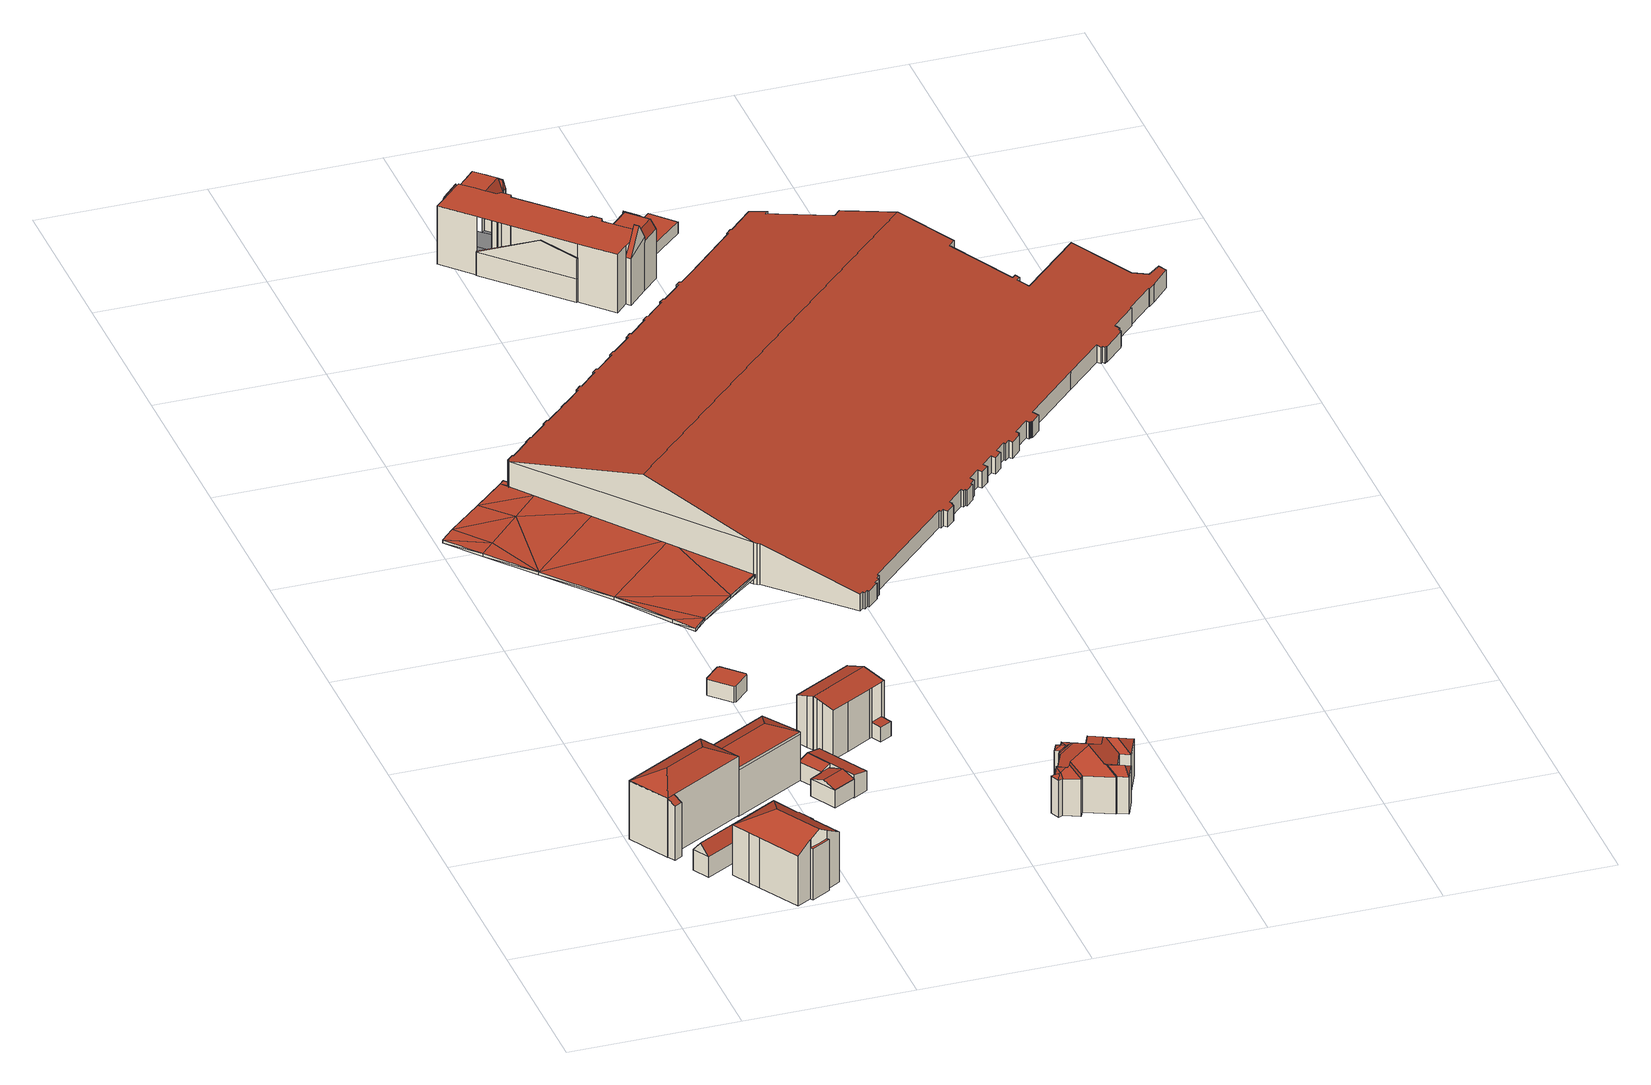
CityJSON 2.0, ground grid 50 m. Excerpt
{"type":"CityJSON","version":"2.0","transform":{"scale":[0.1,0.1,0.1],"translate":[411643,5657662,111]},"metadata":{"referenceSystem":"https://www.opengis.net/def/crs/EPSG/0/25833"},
"CityObjects":{
"building1":{"type":"Building","attributes":{"name":"Hotel Bayerischer Hof","Dachtyp_tdc":"tdcPolyFlatRoof","Gemeindeschluessel":14612000,"Dachneigung":28.46,"QualitaetDacherkennung":42,"Geometrietyp2DReferenz":"3000","measuredHeight":18.64,"function":"31001_2071","roofType":"2100"},"geometry":[{"type":"Solid","lod":"2","boundaries":[[[[0,1,2,3]],[[1,4,5,2]],[[1,0,6,4]],[[5,7,3,2]],[[4,6,7,5]],[[6,0,3,7]]]],"semantics":{"surfaces":[{"type":"WallSurface"},{"type":"RoofSurface"},{"type":"GroundSurface"}],"values":[[0,0,1,2,0,0]]}}]},
"building2":{"type":"Building","attributes":{"name":"Hotel Bayerischer Hof","Dachtyp_tdc":"tdcFreeFormRoof","Gemeindeschluessel":14612000,"Dachneigung":27.63,"QualitaetDacherkennung":91,"Geometrietyp2DReferenz":"3000","measuredHeight":22.33,"function":"31001_2071","roofType":"5000"},"geometry":[{"type":"Solid","lod":"2","boundaries":[[[[8,9,10,11]],[[9,12,13,10]],[[12,0,14,13]],[[0,6,15,14]],[[6,8,11,15]],[[16,12,17,18]],[[19,20,6]],[[18,17,9,8,20,19]],[[16,18,19,6,0]],[[12,9,17]],[[0,12,16]],[[8,6,20]],[[11,10,13,14,15]]]],"semantics":{"surfaces":[{"type":"WallSurface"},{"type":"RoofSurface"},{"type":"GroundSurface"}],"values":[[0,0,0,0,0,1,1,1,1,0,0,0,2]]}}]},
"building3":{"type":"Building","attributes":{"Dachtyp_tdc":"tdcFreeFormRoof","Gemeindeschluessel":14612000,"Dachneigung":49.3,"QualitaetDacherkennung":71,"Geometrietyp2DReferenz":"3000","measuredHeight":9.8,"function":"31001_9998","roofType":"5000"},"geometry":[{"type":"Solid","lod":"2","boundaries":[[[[21,22,23,24]],[[22,25,26,23]],[[25,27,28,26]],[[27,29,30,28]],[[29,21,24,30]],[[27,25,31,32,29]],[[32,31,22,21]],[[21,29,32]],[[25,22,31]],[[24,23,26,28,30]]]],"semantics":{"surfaces":[{"type":"WallSurface"},{"type":"RoofSurface"},{"type":"GroundSurface"}],"values":[[0,0,0,0,0,1,1,0,0,2]]}}]},
"building4":{"type":"Building","attributes":{"Gemeindeschluessel":14612000,"Geometrietyp2DReferenz":"3000","function":"31001_9998","roofType":"9999"},"children":["building4-1","building4-2"]},
"building4-1":{"type":"BuildingPart","attributes":{"Dachtyp_tdc":"tdcHipAndGableRoof","Dachneigung":29.81,"QualitaetDacherkennung":58,"Geometrietyp2DReferenz":"3000","measuredHeight":20.65,"roofType":"5000"},"parents":["building4"],"geometry":[{"type":"MultiSurface","lod":"2","boundaries":[[[33,34,35,36]],[[34,37,38,35]],[[37,39,40,38]],[[39,41,40]],[[42,43,44]],[[42,45,46,43]],[[45,47,48,46]],[[47,49,50,48]],[[49,51,52,50]],[[51,53,54,52]],[[53,55,56,54]],[[55,57,58,56]],[[57,33,36,58]],[[53,51,59]],[[51,49,47,45,42,60,59]],[[60,39,37,34,33,57,55,53,59]],[[36,35,38,40,61,43,46,48,50,52,54,56,58]]],"semantics":{"surfaces":[{"type":"WallSurface"},{"type":"RoofSurface"},{"type":"GroundSurface"}],"values":[0,0,0,0,0,0,0,0,0,0,0,0,0,1,1,1,2]}}]},
"building4-2":{"type":"BuildingPart","attributes":{"Dachtyp_tdc":"tdcPolyFlatRoof","Dachneigung":0,"QualitaetDacherkennung":1,"Geometrietyp2DReferenz":"3000","measuredHeight":16.11,"roofType":"1000"},"parents":["building4"],"geometry":[{"type":"MultiSurface","lod":"2","boundaries":[[[41,62,63,40]],[[62,64,65,63]],[[64,44,43,65]],[[44,64,62,41,66]],[[40,63,65,43,61]]],"semantics":{"surfaces":[{"type":"WallSurface"},{"type":"RoofSurface"},{"type":"GroundSurface"}],"values":[0,0,0,1,2]}}]},
"building5":{"type":"Building","attributes":{"name":"Hotel Bayerischer Hof","Dachtyp_tdc":"tdcHipAndGableRoof","Gemeindeschluessel":14612000,"Dachneigung":26.88,"QualitaetDacherkennung":53,"Geometrietyp2DReferenz":"3000","measuredHeight":18.05,"function":"31001_2071","roofType":"5000"},"geometry":[{"type":"Solid","lod":"2","boundaries":[[[[67,68,69,70]],[[68,71,72,69]],[[71,73,74,72]],[[73,75,76,74]],[[75,67,70,76]],[[77,78,67,79]],[[67,75,80,79]],[[81,77,79,80]],[[73,81,80,75]],[[71,77,81,73]],[[68,78,77,71]],[[67,78,68]],[[70,69,72,74,76]]]],"semantics":{"surfaces":[{"type":"WallSurface"},{"type":"RoofSurface"},{"type":"GroundSurface"}],"values":[[0,0,0,0,0,1,1,1,0,0,0,0,2]]}}]},
"building6":{"type":"Building","attributes":{"Gemeindeschluessel":14612000,"Geometrietyp2DReferenz":"3000","function":"31001_9998","roofType":"9999"},"children":["building6-1","building6-2"]},
"building6-1":{"type":"BuildingPart","attributes":{"Dachtyp_tdc":"tdcGableRoof","Dachneigung":18.56,"QualitaetDacherkennung":70,"Geometrietyp2DReferenz":"3000","measuredHeight":7.11,"roofType":"3100"},"parents":["building6"],"geometry":[{"type":"MultiSurface","lod":"2","boundaries":[[[82,83,84,85]],[[83,86,87,84]],[[86,88,89,87]],[[88,90,91,89]],[[90,88,92,93,82]],[[94,93,92,95]],[[86,95,92,88]],[[83,94,95,86]],[[82,93,94,83]],[[91,85,84,87,89]]],"semantics":{"surfaces":[{"type":"WallSurface"},{"type":"RoofSurface"},{"type":"GroundSurface"}],"values":[0,0,0,0,1,1,0,0,0,2]}}]},
"building6-2":{"type":"BuildingPart","attributes":{"Dachtyp_tdc":"tdcPolyFlatRoof","Dachneigung":19.7,"QualitaetDacherkennung":72,"Geometrietyp2DReferenz":"3000","measuredHeight":6.95,"roofType":"2100"},"parents":["building6"],"geometry":[{"type":"MultiSurface","lod":"2","boundaries":[[[96,97,82,85,98]],[[99,100,72,91,90]],[[100,101,69,72]],[[101,96,98,69]],[[101,100,99,97,96]],[[98,85,91,72,69]]],"semantics":{"surfaces":[{"type":"WallSurface"},{"type":"RoofSurface"},{"type":"GroundSurface"}],"values":[0,0,0,0,1,2]}}]},
"building7":{"type":"Building","attributes":{"Dachtyp_tdc":"tdcPolyFlatRoof","Gemeindeschluessel":14612000,"Dachneigung":10.86,"QualitaetDacherkennung":81,"Geometrietyp2DReferenz":"3000","measuredHeight":7.31,"function":"31001_9998","roofType":"2100"},"geometry":[{"type":"Solid","lod":"2","boundaries":[[[[102,103,104,105]],[[103,106,107,104]],[[106,108,109,107]],[[108,102,105,109]],[[108,106,103,102]],[[105,104,107,109]]]],"semantics":{"surfaces":[{"type":"WallSurface"},{"type":"RoofSurface"},{"type":"GroundSurface"}],"values":[[0,0,0,0,1,2]]}}]},
"building8":{"type":"Building","attributes":{"Dachtyp_tdc":"tdcPolyFlatRoof","Gemeindeschluessel":14612000,"Dachneigung":0,"QualitaetDacherkennung":67,"Geometrietyp2DReferenz":"3000","measuredHeight":5.11,"function":"31001_2000","roofType":"1000"},"geometry":[{"type":"Solid","lod":"2","boundaries":[[[[110,111,112,113]],[[111,114,115,112]],[[114,116,117,115]],[[116,118,119,117]],[[118,120,121,119]],[[120,122,123,121]],[[122,124,125,123]],[[124,110,113,125]],[[124,122,120,118,116,114,111,110]],[[113,112,115,117,119,121,123,125]]]],"semantics":{"surfaces":[{"type":"WallSurface"},{"type":"RoofSurface"},{"type":"GroundSurface"}],"values":[[0,0,0,0,0,0,0,0,1,2]]}}]},
"building9":{"type":"Building","attributes":{"Erfassungsdatum_Objekt":"2021-12-02","BodenHoehe":114.18,"gemHoehe":0,"BauwerkHoehe":1,"Gemeindeschluessel":"14612000","Geometrietyp2DReferenz":"3000","measuredHeight":1,"function":"53001_1800"},"geometry":[{"type":"MultiSurface","lod":"2","boundaries":[[[126,127,128]],[[126,128,129]],[[129,128,130]],[[129,130,131]],[[131,130,132]],[[131,132,133]],[[133,132,134]],[[133,134,135]],[[136,128,127]],[[137,138,139]],[[139,138,140]],[[141,142,143]],[[143,144,145]],[[128,136,130]],[[130,136,146]],[[146,136,145]],[[145,136,137]],[[145,137,141]],[[145,141,143]],[[139,141,137]],[[132,130,146]],[[134,132,146]],[[127,126,147]],[[127,147,148]],[[126,129,149]],[[126,149,147]],[[129,131,150]],[[129,150,149]],[[131,133,151]],[[131,151,150]],[[133,135,152]],[[133,152,151]],[[135,134,153]],[[135,153,152]],[[134,146,154]],[[134,154,153]],[[146,145,155]],[[146,155,154]],[[145,144,156]],[[145,156,155]],[[144,143,157]],[[144,157,156]],[[143,142,158]],[[143,158,157]],[[142,141,159]],[[142,159,158]],[[141,139,160]],[[141,160,159]],[[139,140,161]],[[139,161,160]],[[140,138,162]],[[140,162,161]],[[138,137,163]],[[138,163,162]],[[137,136,164]],[[137,164,163]],[[136,127,148]],[[136,148,164]],[[165,148,147]],[[149,165,147]],[[166,165,149]],[[150,166,149]],[[167,166,150]],[[151,167,150]],[[153,167,151]],[[152,153,151]],[[148,165,164]],[[160,162,163]],[[161,162,160]],[[157,158,159]],[[155,156,157]],[[166,164,165]],[[154,164,166]],[[155,164,154]],[[163,164,155]],[[159,163,155]],[[157,159,155]],[[163,159,160]],[[154,166,167]],[[154,167,153]]],"semantics":{"surfaces":[{"type":"RoofSurface"},{"type":"WallSurface"},{"type":"GroundSurface"}],"values":[0,0,0,0,0,0,0,0,0,0,0,0,0,0,0,0,0,0,0,0,0,0,1,1,1,1,1,1,1,1,1,1,1,1,1,1,1,1,1,1,1,1,1,1,1,1,1,1,1,1,1,1,1,1,1,1,1,1,2,2,2,2,2,2,2,2,2,2,2,2,2,2,2,2,2,2,2,2,2,2]}}]},
"building10":{"type":"Building","attributes":{"Gemeindeschluessel":14612000,"Geometrietyp2DReferenz":"3000","function":"31001_9998","roofType":"9999"},"children":["building10-1","building10-2"]},
"building10-1":{"type":"BuildingPart","attributes":{"Dachtyp_tdc":"tdcGableRoof","Dachneigung":11.91,"QualitaetDacherkennung":18,"Geometrietyp2DReferenz":"3000","measuredHeight":17.26,"roofType":"3100"},"parents":["building10"],"geometry":[{"type":"MultiSurface","lod":"2","boundaries":[[[168,169,170]],[[168,171,172,169]],[[171,173,174,172]],[[173,175,176,174]],[[175,177,178,176]],[[177,179,180,178]],[[179,181,182,180]],[[181,183,184,182]],[[183,185,186,184]],[[185,187,188,186]],[[187,189,190,188]],[[189,191,192,190]],[[191,193,194,192]],[[193,195,196,194]],[[195,197,198,196]],[[197,199,200,201,198]],[[195,193,191,189,187,185,183,181]],[[181,179,177,175,173,171,168,199,197,195]],[[169,172,174,176,178,180,182,184,186,188,190,192,194,196,198,201]]],"semantics":{"surfaces":[{"type":"WallSurface"},{"type":"RoofSurface"},{"type":"GroundSurface"}],"values":[0,0,0,0,0,0,0,0,0,0,0,0,0,0,0,0,1,1,2]}}]},
"building10-2":{"type":"BuildingPart","attributes":{"Dachtyp_tdc":"tdcPolyFlatRoof","Dachneigung":3.83,"QualitaetDacherkennung":63,"Geometrietyp2DReferenz":"3000","measuredHeight":4.8,"roofType":"2100"},"parents":["building10"],"geometry":[{"type":"MultiSurface","lod":"2","boundaries":[[[201,202,203,169]],[[200,204,202,201]],[[204,205,203,202]],[[205,170,169,203]],[[170,205,204,200]]],"semantics":{"surfaces":[{"type":"GroundSurface"},{"type":"WallSurface"},{"type":"RoofSurface"}],"values":[0,1,1,1,2]}}]},
"building11":{"type":"Building","attributes":{"Dachtyp_tdc":"tdcFreeFormRoof","Gemeindeschluessel":14612000,"Dachneigung":31.1,"QualitaetDacherkennung":18,"Geometrietyp2DReferenz":"3000","measuredHeight":16.54,"function":"31001_9998","roofType":"5000"},"geometry":[{"type":"Solid","lod":"2","boundaries":[[[[206,207,208]],[[209,206,208,210]],[[211,212,213,209,210,214]],[[215,211,214,216]],[[217,218,219,220,221,215,216,222]],[[223,217,222,224]],[[225,223,224,226]],[[225,226,227]],[[218,217,223,225,227,228]],[[219,218,228,229]],[[220,219,229,230]],[[231,232,233,234,221,220,230,235]],[[236,231,235,237]],[[236,237,238]],[[232,231,236,238,239]],[[240,241,242,243,244,245,246,247,248,249,250,251,252,253,254,255,256,257,258,259,260,261,262,263,264,265,266]],[[238,237,241,240]],[[237,235,242,241]],[[235,230,243,242]],[[230,229,244,243]],[[229,228,245,244]],[[228,227,246,245]],[[227,226,247,246]],[[226,224,248,247]],[[224,222,249,248]],[[222,216,250,249]],[[216,214,251,250]],[[214,210,252,251]],[[210,208,253,252]],[[208,207,254,253]],[[207,267,255,254]],[[267,268,256,255]],[[268,269,257,256]],[[269,270,258,257]],[[270,271,259,258]],[[271,272,260,259]],[[272,273,261,260]],[[273,274,262,261]],[[274,275,263,262]],[[275,276,264,263]],[[276,277,265,264]],[[277,239,266,265]],[[239,238,240,266]],[[233,232,239,277]],[[278,279,234,233,277,276]],[[276,280,278]],[[280,276,275]],[[272,278,280]],[[278,272,271]],[[281,280,275,274]],[[281,274,273]],[[280,281,273,272]],[[279,278,271,270]],[[212,211,215,221,234,279,270,269]],[[213,212,269,268]],[[268,209,213]],[[209,268,267]],[[206,209,267,207]]]],"semantics":{"surfaces":[{"type":"RoofSurface"},{"type":"GroundSurface"},{"type":"WallSurface"}],"values":[[0,0,0,0,0,0,0,0,0,0,0,0,0,0,0,1,2,2,2,2,2,2,2,2,2,2,2,2,2,2,2,2,2,2,2,2,2,2,2,2,2,2,2,0,0,0,0,0,0,0,0,0,0,0,0,0,0,0]]}}]},
"building12":{"type":"Building","attributes":{"name":"Sächsisches Staatsministerium der Justiz und für Demokratie, Europa und Gleichstellung","Gemeindeschluessel":14612000,"Geometrietyp2DReferenz":"3000","function":"31001_3010","roofType":"9999"},"children":["building12-1","building12-2","building12-3","building12-4","building12-5","building12-6","building12-7","building12-8"]},
"building12-1":{"type":"BuildingPart","attributes":{"Dachtyp_tdc":"tdcFreeFormRoof","Dachneigung":72.94,"QualitaetDacherkennung":13,"Geometrietyp2DReferenz":"3000","measuredHeight":18.16,"roofType":"5000"},"parents":["building12"],"geometry":[{"type":"MultiSurface","lod":"2","boundaries":[[[282,283,284,285]],[[283,286,287,288,284]],[[289,290,286,283]],[[289,283,282]],[[290,289,282,291,292]],[[285,284,288,293]]],"semantics":{"surfaces":[{"type":"WallSurface"},{"type":"RoofSurface"},{"type":"GroundSurface"}],"values":[0,0,1,1,1,2]}}]},
"building12-2":{"type":"BuildingPart","attributes":{"Dachtyp_tdc":"tdcCutGableRoof","Dachneigung":0.32,"QualitaetDacherkennung":50,"Geometrietyp2DReferenz":"3000","measuredHeight":18.45,"roofType":"9999"},"parents":["building12"],"geometry":[{"type":"MultiSurface","lod":"2","boundaries":[[[294,295,296,297,298]],[[299,300,301,302]],[[295,294,303,304]],[[299,295,304,305]],[[300,299,305,306,307,308]],[[305,304,303,306]],[[298,297,309,302,301,310]]],"semantics":{"surfaces":[{"type":"WallSurface"},{"type":"RoofSurface"},{"type":"GroundSurface"}],"values":[0,0,1,0,1,1,2]}}]},
"building12-3":{"type":"BuildingPart","attributes":{"Dachtyp_tdc":"tdcCutGableRoof","Dachneigung":0.277,"QualitaetDacherkennung":50,"Geometrietyp2DReferenz":"3000","measuredHeight":18.48,"roofType":"9999"},"parents":["building12"],"geometry":[{"type":"MultiSurface","lod":"2","boundaries":[[[287,311,312,288]],[[313,314,315,316]],[[311,287,317,292,318,319,320]],[[314,313,321,322,323]],[[322,320,319,324,323]],[[288,312,325,316,315,293]]],"semantics":{"surfaces":[{"type":"WallSurface"},{"type":"RoofSurface"},{"type":"GroundSurface"}],"values":[0,0,1,1,1,2]}}]},
"building12-4":{"type":"BuildingPart","attributes":{"Dachtyp_tdc":"tdcGableRoof","Dachneigung":56.11,"QualitaetDacherkennung":15,"Geometrietyp2DReferenz":"3000","measuredHeight":22.39,"roofType":"3100"},"parents":["building12"],"geometry":[{"type":"MultiSurface","lod":"2","boundaries":[[[326,327,328,301,300]],[[327,329,330,328]],[[327,326,331]],[[326,308,332,333,334,331]],[[329,327,331,334,335]],[[310,301,328,330]]],"semantics":{"surfaces":[{"type":"WallSurface"},{"type":"RoofSurface"},{"type":"GroundSurface"}],"values":[0,0,0,1,1,2]}}]},
"building12-5":{"type":"BuildingPart","attributes":{"Dachtyp_tdc":"tdcGableRoof","Dachneigung":25.13,"QualitaetDacherkennung":2,"Geometrietyp2DReferenz":"3000","measuredHeight":16.59,"roofType":"3100"},"parents":["building12"],"geometry":[{"type":"MultiSurface","lod":"2","boundaries":[[[336,337,338,339]],[[340,341,337,336]],[[342,343,341,340]],[[344,345,346,347]],[[340,336,345,344]],[[336,339,346,345]],[[342,340,344,347]],[[343,338,337,341]]],"semantics":{"surfaces":[{"type":"RoofSurface"},{"type":"WallSurface"},{"type":"GroundSurface"}],"values":[0,1,1,2,1,1,1,0]}}]},
"building12-6":{"type":"BuildingPart","attributes":{"Dachtyp_tdc":"tdcPolyFlatRoof","Dachneigung":0,"QualitaetDacherkennung":37,"Geometrietyp2DReferenz":"3000","measuredHeight":18.47,"roofType":"1000"},"parents":["building12"],"geometry":[{"type":"MultiSurface","lod":"2","boundaries":[[[348,349,350,351]],[[349,352,294,298,350]],[[352,349,348,353,354,355,356,357,358,359,360,361,362,363,323,324,364,365,366,367,368,369,370,335,333,371]],[[310,330,372,347,346,373,285,293,315,374,375,376,377,378,379,380,381,382,383,351,350,298]],[[370,369,372,330,329]],[[369,368,343,342,347,372]],[[367,346,339]],[[367,366,373,346]],[[366,365,282,285,373]],[[363,362,374,315,314]],[[362,361,375,374]],[[361,360,376,375]],[[360,359,377,376]],[[359,358,378,377]],[[358,357,379,378]],[[357,356,380,379]],[[356,355,381,380]],[[355,354,382,381]],[[354,353,383,382]],[[353,348,351,383]]],"semantics":{"surfaces":[{"type":"WallSurface"},{"type":"RoofSurface"},{"type":"GroundSurface"}],"values":[0,0,1,2,0,0,0,0,0,0,0,0,0,0,0,0,0,0,0,0]}}]},
"building12-7":{"type":"BuildingPart","attributes":{"Dachtyp_tdc":"tdcFreeFormRoof","Dachneigung":80.03,"QualitaetDacherkennung":20,"Geometrietyp2DReferenz":"3000","measuredHeight":18.15,"roofType":"5000"},"parents":["building12"],"geometry":[{"type":"MultiSurface","lod":"2","boundaries":[[[296,384,385,297]],[[384,386,387,385]],[[386,388,309,387]],[[389,388,386]],[[390,389,386,384]],[[390,384,296]],[[389,390,296,388]],[[297,385,387,309]]],"semantics":{"surfaces":[{"type":"WallSurface"},{"type":"RoofSurface"},{"type":"GroundSurface"}],"values":[0,0,0,1,1,1,1,2]}}]},
"building12-8":{"type":"BuildingPart","attributes":{"Dachtyp_tdc":"tdcFreeFormRoof","Dachneigung":80.43,"QualitaetDacherkennung":25,"Geometrietyp2DReferenz":"3000","measuredHeight":18.13,"roofType":"5000"},"parents":["building12"],"geometry":[{"type":"MultiSurface","lod":"2","boundaries":[[[391,392,393,325,394]],[[392,395,396,393]],[[395,397,313,316,396]],[[398,397,395]],[[399,398,395,392]],[[399,392,391]],[[398,399,391,321,397]],[[325,393,396,316]]],"semantics":{"surfaces":[{"type":"WallSurface"},{"type":"RoofSurface"},{"type":"GroundSurface"}],"values":[0,0,0,1,1,1,1,2]}}]},
"building13":{"type":"Building","attributes":{"Dachtyp_tdc":"tdcFreeFormRoof","Gemeindeschluessel":14612000,"Dachneigung":14,"QualitaetDacherkennung":18,"Geometrietyp2DReferenz":"3000","measuredHeight":22.2,"function":"31001_9998","roofType":"5000"},"geometry":[{"type":"Solid","lod":"2","boundaries":[[[[400,401,402,403]],[[401,404,405,402]],[[404,406,407,405]],[[406,408,409,407]],[[408,410,411,409]],[[410,412,413,411]],[[412,414,415,413]],[[414,416,417,415]],[[418,400,403,419]],[[416,420,421,417]],[[420,422,423,421]],[[422,424,425,423]],[[424,426,427,425]],[[426,428,429,427]],[[428,430,431,429]],[[430,432,433,431]],[[432,434,435,433]],[[434,436,437,435]],[[436,438,439,437]],[[438,440,441,439]],[[440,442,443,441]],[[442,444,445,443]],[[444,446,447,445]],[[446,448,449,447]],[[448,450,451,449]],[[450,452,453,451]],[[452,454,455,453]],[[454,456,457,455]],[[456,458,459,457]],[[460,461,462,463]],[[461,464,465,462]],[[464,466,467,465]],[[466,468,469,467]],[[468,470,471,469]],[[470,472,473,471]],[[472,474,475,473]],[[474,476,477,475]],[[476,478,479,477]],[[478,480,481,479]],[[480,482,483,481]],[[482,484,485,483]],[[484,486,487,485]],[[486,488,489,487]],[[488,490,491,489]],[[492,493,494,495]],[[493,496,497,494]],[[496,498,499,497]],[[498,500,501,499]],[[500,502,503,501]],[[502,504,505,503]],[[504,506,507,505]],[[506,508,509,507]],[[508,510,511,509]],[[510,512,513,511]],[[512,514,515,513]],[[514,516,517,515]],[[516,518,519,517]],[[518,520,521,519]],[[520,522,523,521]],[[522,524,525,523]],[[524,526,527,525]],[[526,460,463,527]],[[528,529,530,531]],[[529,532,533,530]],[[532,534,535,533]],[[534,536,537,535]],[[536,538,539,537]],[[538,540,541,539]],[[540,542,543,541]],[[542,544,545,543]],[[544,546,547,545]],[[546,548,549,547]],[[548,550,551,549]],[[550,552,553,551]],[[552,554,555,553]],[[554,556,557,555]],[[556,558,559,557]],[[558,560,561,559]],[[560,562,561]],[[562,563,564,561]],[[563,565,566,564]],[[565,567,568,566]],[[567,569,570,568]],[[569,571,572,570]],[[571,573,574,572]],[[573,575,576,574]],[[575,577,578,576]],[[577,579,580,578]],[[579,581,582,580]],[[583,584,585]],[[460,526,586]],[[587,588,589,590,591,592,593,594,595,596,597,598,599,600,601,602,603,604,605,606,607,608,609,610,611,612,613,614,531,530,533,535,537,539,541,543,545,547,549,551,553,555,557,559,561,564,566,568,570,572,574,576,578,580,582,615,616,617,419,403,402,405,407,409,411,413,415,417,421,423,425,427,429,431,433,435,437,439,441,443,445,447,449,451,453,455,457,459,618,619,620,621,622,623,495,494,497,499,501,503,505,507,509,511,513,515,517,519,521,523,525,527,463,462,465,467,469,471,473,475,477,479,481,483,485,487,489,491,624,625,626,627,628,629,630,631,632,633,634,635,636,637,638,639,640,641,642,643,644,645,646,647,648,649,650,651,652,653,654,655,656,657,658,659,660,661,662,663,664,665,666]],[[581,667,615,582]],[[667,668,616,615]],[[668,669,617,616]],[[669,418,419,617]],[[670,671,627,626]],[[490,672,624,491]],[[672,673,625,624]],[[673,670,626,625]],[[671,674,628,627]],[[674,675,629,628]],[[675,676,630,629]],[[676,677,631,630]],[[677,678,632,631]],[[678,679,633,632]],[[679,680,634,633]],[[680,681,635,634]],[[681,682,636,635]],[[682,683,637,636]],[[683,684,638,637]],[[684,685,639,638]],[[685,686,640,639]],[[687,584,590,589]],[[584,583,591,590]],[[583,688,592,591]],[[688,689,593,592]],[[689,690,594,593]],[[690,691,595,594]],[[691,692,596,595]],[[692,693,597,596]],[[693,694,598,597]],[[694,695,599,598]],[[695,696,600,599]],[[697,698,606,605]],[[698,699,607,606]],[[699,700,608,607]],[[700,701,609,608]],[[701,702,610,609]],[[702,703,611,610]],[[703,704,612,611]],[[704,705,613,612]],[[705,706,614,613]],[[706,528,531,614]],[[707,708,660,659]],[[708,709,661,660]],[[709,710,662,661]],[[710,711,663,662]],[[711,712,664,663]],[[712,713,665,664]],[[713,714,666,665]],[[714,715,587,666]],[[696,716,601,600]],[[715,714,713,712,711,710,709,708,707,717,718,719,720,721,722,723,724,725,726,727,728,729,730,731,732,733,734,686,685,684,683,682,681,680,679,678,677,676,675,674,671,670,673,672,490,488,486,484,482,480,478,476,474,472,470,468,466,464,461,460,586,585,584,687,735]],[[715,735,588,587]],[[735,687,589,588]],[[716,736,602,601]],[[736,737,603,602]],[[737,738,604,603]],[[738,697,605,604]],[[686,734,641,640]],[[734,733,642,641]],[[733,732,643,642]],[[732,731,644,643]],[[731,730,645,644]],[[730,729,646,645]],[[729,728,647,646]],[[728,727,648,647]],[[727,726,649,648]],[[726,725,650,649]],[[725,724,651,650]],[[724,723,652,651]],[[723,722,653,652]],[[722,721,654,653]],[[721,720,655,654]],[[720,719,656,655]],[[719,718,657,656]],[[718,717,658,657]],[[717,707,659,658]],[[508,506,504,502,500,498,496,493,492,739,740,741,742,743,744,458,456,454,452,450,448,446,444,442,440,438,436,434,432,430,428,426,424,422,420,416,414,412,410,408,406,404,401,400,418,669,668,667,581,579,577,575,573,571,569,567,565,563,562,560,558,556,554,552,550,548,546,544,542,540,538,536,534,532,529,528,706,705,704,703,702,701,700,699,698,697,738,737,736,716,696,695,694,693,692,691,690,689,688,583,585,586,526,524,522,520,518,516,514,512,510]],[[458,744,618,459]],[[744,743,619,618]],[[743,742,620,619]],[[742,741,621,620]],[[741,740,622,621]],[[740,739,623,622]],[[739,492,495,623]]]],"semantics":{"surfaces":[{"type":"WallSurface"},{"type":"GroundSurface"},{"type":"RoofSurface"}],"values":[[0,0,0,0,0,0,0,0,0,0,0,0,0,0,0,0,0,0,0,0,0,0,0,0,0,0,0,0,0,0,0,0,0,0,0,0,0,0,0,0,0,0,0,0,0,0,0,0,0,0,0,0,0,0,0,0,0,0,0,0,0,0,0,0,0,0,0,0,0,0,0,0,0,0,0,0,0,0,0,0,0,0,0,0,0,0,0,0,0,0,0,1,0,0,0,0,0,0,0,0,0,0,0,0,0,0,0,0,0,0,0,0,0,0,0,0,0,0,0,0,0,0,0,0,0,0,0,0,0,0,0,0,0,0,0,0,0,0,0,0,0,0,0,2,0,0,0,0,0,0,0,0,0,0,0,0,0,0,0,0,0,0,0,0,0,0,0,0,0,2,0,0,0,0,0,0,0]]}}]},
"building14":{"type":"Building","attributes":{"Dachtyp_tdc":"tdcPolyFlatRoof","Gemeindeschluessel":14612000,"Dachneigung":0,"QualitaetDacherkennung":85,"Geometrietyp2DReferenz":"3000","measuredHeight":3.74,"function":"31001_2000","roofType":"1000"},"geometry":[{"type":"Solid","lod":"2","boundaries":[[[[745,746,747,748]],[[746,749,750,747]],[[749,751,752,750]],[[751,745,748,752]],[[751,749,746,745]],[[748,747,750,752]]]],"semantics":{"surfaces":[{"type":"WallSurface"},{"type":"RoofSurface"},{"type":"GroundSurface"}],"values":[[0,0,0,0,1,2]]}}]}
},
"vertices":[
[98,358,207],[112,334,192],[112,334,21],[98,358,21],[88,321,192],[88,321,21],[75,345,207],[75,345,21],
[7,467,205],[257,607,205],[257,607,19],[7,467,19],[326,487,207],[326,487,19],[98,358,19],[75,345,19],[325,486,207],[257,606,206],[231,511,242],[104,439,242],[7,466,205],
[120,264,83],[372,405,83],[372,405,18],[120,264,18],[400,356,83],[400,356,18],[375,341,83],[375,341,18],[148,214,83],[148,214,18],[386,380,116],[134,239,116],
[436,186,163],[428,182,169],[428,182,10],[436,186,10],[479,91,169],[479,91,10],[435,66,197],[435,66,10],[435,66,171],[377,34,197],[377,34,10],[377,34,171],[334,10,168],[334,10,10],[265,132,168],[265,132,10],[247,165,168],[247,165,10],[217,218,168],[217,218,10],[362,300,169],[362,300,10],[403,226,168],[403,226,10],[411,230,163],[411,230,10],[331,184,216],[407,50,216],[407,50,10],
[439,59,171],[439,59,10],[382,27,171],[382,27,10],[407,50,171],
[475,731,162],[540,615,162],[540,615,16],[475,731,16],[543,609,162],[543,609,16],[326,487,162],[326,487,16],[257,607,162],[257,607,16],[543,609,170],[540,615,170],[451,639,197],[290,548,197],[326,487,171],
[610,561,71],[653,482,71],[653,482,16],[610,561,16],[587,445,71],[587,445,16],[543,523,71],[543,523,16],[580,544,71],[580,544,16],[566,482,87],[633,519,87],[653,482,73],[587,445,73],
[571,632,85],[610,561,85],[571,632,16],[580,544,73],[543,609,73],[540,615,73],
[697,506,76],[653,482,86],[653,482,13],[697,506,13],[571,632,86],[571,632,13],[613,656,76],[613,656,13],
[503,1053,62],[447,1110,62],[447,1110,11],[503,1053,11],[447,1116,62],[447,1116,11],[492,1161,62],[492,1161,11],[499,1161,62],[499,1161,11],[555,1105,62],[555,1105,11],[555,1097,62],[555,1097,11],[510,1053,62],[510,1053,11],
[9,2046,42],[89,1945,42],[131,1988,42],[50,2089,42],[234,2096,42],[155,2183,42],[316,2182,42],[247,2267,42],[330,2196,42],[261,2281,42],[202,1808,42],[354,1620,42],[466,1460,42],[552,1441,42],[511,1398,42],[655,1527,42],[749,1605,42],[763,1620,42],[706,1705,42],[590,1852,42],[442,2047,42],[9,2046,32],[89,1945,32],[50,2089,32],[155,2183,32],[247,2267,32],[261,2281,32],[330,2196,32],[442,2047,32],[590,1852,32],[706,1705,32],[763,1620,32],[749,1605,32],[655,1527,32],[552,1441,32],[511,1398,32],[466,1460,32],[354,1620,32],[202,1808,32],[131,1988,32],[234,2096,32],[316,2182,32],
[796,757,172],[796,757,15],[796,757,63],[789,753,172],[789,753,15],[713,710,172],[713,710,15],[661,681,172],[661,681,15],[642,715,180],[642,715,15],[633,732,184],[633,732,15],[626,744,187],[626,744,15],[625,746,186],[625,746,15],[615,763,179],[615,763,15],[596,798,165],[596,798,15],[647,827,165],[647,827,15],[723,870,165],[723,870,15],[774,898,165],[774,898,15],[804,845,187],[804,845,15],[840,782,172],[840,782,15],[832,777,172],[832,777,63],[832,777,15],
[848,748,15],[812,728,15],[848,748,60],[812,728,60],
[1152,227,141],[1132,235,132],[1144,207,132],[1156,229,141],[1156,212,132],[1185,238,153],[1178,235,150],[1175,237,150],[1203,192,132],[1193,256,153],[1211,210,132],[1281,214,151],[1279,214,151],[1279,216,152],[1276,217,152],[1253,279,180],[1296,173,132],[1284,214,150],[1298,176,132],[1327,195,150],[1329,162,132],[1353,216,132],[1322,230,132],[1323,232,132],[1320,233,132],[1321,338,157],[1313,335,161],[1298,301,161],[1255,285,180],[1342,283,132],[1351,325,157],[1371,270,132],[1405,345,132],[1289,398,132],[1405,345,15],[1371,270,15],[1342,283,15],[1320,233,15],[1323,232,15],[1322,230,15],[1353,216,15],[1329,162,15],[1298,176,15],[1296,173,15],[1211,210,15],[1203,192,15],[1156,212,15],[1144,207,15],[1132,235,15],[1144,240,15],[1160,277,15],[1163,275,15],[1190,333,15],[1187,335,15],[1194,349,15],[1181,355,15],[1194,383,15],[1207,377,15],[1213,392,15],[1274,364,15],[1289,398,15],[1144,240,132],[1160,277,132],[1163,275,132],[1190,333,132],[1187,335,132],[1194,349,132],[1181,355,132],[1194,383,132],[1207,377,132],[1213,392,132],[1274,364,132],[1229,350,151],[1232,349,151],[1215,357,141],[1202,363,141],
[497,3466,170],[487,3476,170],[487,3476,14],[497,3466,14],[542,3532,170],[542,3532,166],[542,3532,14],[497,3476,194],[547,3527,196],[553,3521,170],[550,3524,184],[553,3521,14],
[873,3202,163],[922,3250,163],[922,3250,160],[922,3250,14],[873,3202,14],[999,3174,170],[950,3125,170],[950,3125,14],[999,3174,14],[883,3192,199],[932,3240,199],[986,3186,198],[938,3137,198],[940,3135,194],[945,3130,182],[966,3207,14],[940,3135,14],
[593,3584,165],[593,3584,14],[675,3503,154],[623,3451,154],[623,3451,14],[675,3503,14],[544,3530,170],[553,3521,190],[557,3517,199],[608,3569,199],[672,3505,163],[662,3515,199],[611,3463,199],[589,3485,199],[629,3548,14],
[950,3125,182],[890,3064,162],[890,3064,14],[879,3075,162],[879,3075,14],[926,3101,238],[940,3135,182],[932,3128,199],[915,3111,238],[897,3093,199],
[543,3343,89],[678,3204,180],[681,3207,180],[546,3346,89],[756,3124,89],[756,3124,154],[759,3127,89],[759,3127,154],[756,3124,14],[543,3343,14],[546,3346,14],[759,3127,14],
[860,3219,199],[858,3217,199],[858,3217,14],[860,3219,14],[873,3202,199],[862,3228,199],[842,3248,199],[831,3247,199],[829,3245,199],[664,3411,199],[666,3413,199],[668,3422,199],[648,3442,199],[637,3441,199],[635,3439,199],[623,3451,199],[553,3521,199],[497,3466,199],[462,3432,199],[546,3346,199],[759,3127,199],[844,3040,199],[879,3075,199],[940,3135,199],[844,3040,14],[462,3432,14],[635,3439,14],[637,3441,14],[648,3442,14],[668,3422,14],[666,3413,14],[664,3411,14],[829,3245,14],[831,3247,14],[842,3248,14],[862,3228,14],
[931,3259,160],[931,3259,14],[975,3215,160],[975,3215,14],[966,3207,160],[966,3215,196],[931,3250,196],
[629,3548,163],[637,3556,163],[637,3556,14],[629,3548,160],[683,3510,163],[683,3510,14],[675,3503,163],[675,3510,195],[637,3548,196],
[1645,2027,62],[1646,2026,61],[1646,2026,11],[1645,2027,11],[1646,2025,61],[1646,2025,11],[1617,1996,61],[1617,1996,11],[1609,2004,64],[1609,2004,11],[1596,1991,64],[1596,1991,11],[1591,1996,65],[1591,1996,11],[1561,1966,65],[1561,1966,11],[1570,1958,62],[1570,1958,11],[1645,2028,62],[1645,2028,11],[1547,1934,62],[1547,1934,11],[1538,1943,65],[1538,1943,11],[1504,1910,65],[1504,1910,11],[1513,1901,62],[1513,1901,11],[1490,1878,62],[1490,1878,11],[1481,1887,65],[1481,1887,11],[1448,1855,65],[1448,1855,11],[1457,1846,62],[1457,1846,11],[1443,1831,62],[1443,1831,11],[1446,1828,61],[1446,1828,11],[1422,1804,61],[1422,1804,11],[1418,1808,62],[1418,1808,11],[1412,1802,62],[1412,1802,11],[1406,1808,64],[1406,1808,11],[1357,1759,64],[1357,1759,11],[1362,1754,62],[1362,1754,11],[1362,1753,62],[1362,1753,11],[1361,1752,62],[1361,1752,11],[1361,1751,62],[1361,1751,11],[1361,1750,62],[1361,1750,11],[265,2248,122],[268,2255,121],[268,2255,11],[265,2248,11],[265,2257,121],[265,2257,11],[285,2275,121],[285,2275,11],[288,2272,122],[288,2272,11],[343,2326,122],[343,2326,11],[341,2328,121],[341,2328,11],[360,2347,121],[360,2347,11],[363,2344,122],[363,2344,11],[371,2352,122],[371,2352,11],[417,2397,122],[417,2397,11],[415,2400,121],[415,2400,11],[430,2415,121],[430,2415,11],[434,2412,122],[434,2412,11],[453,2431,122],[453,2431,11],[491,2465,122],[491,2465,11],[1338,1720,60],[1329,1729,63],[1329,1729,11],[1338,1720,11],[1319,1719,63],[1319,1719,11],[1315,1724,65],[1315,1724,11],[1053,1466,65],[1053,1466,11],[1056,1463,63],[1056,1463,11],[1047,1454,63],[1047,1454,11],[1051,1449,62],[1051,1449,11],[1036,1435,62],[1036,1435,11],[1039,1431,61],[1039,1431,11],[1006,1398,61],[1006,1398,11],[1002,1402,62],[1002,1402,11],[992,1392,62],[992,1392,11],[987,1397,64],[987,1397,11],[977,1387,64],[977,1387,11],[764,1603,139],[764,1603,11],[756,1605,141],[756,1605,11],[748,1610,143],[748,1610,11],[2015,2383,61],[2010,2377,61],[2010,2377,11],[2015,2383,11],[2004,2383,63],[2004,2383,11],[1999,2379,63],[1999,2379,11],[1990,2390,66],[1990,2390,11],[1879,2280,66],[1879,2280,11],[1716,2119,66],[1716,2119,11],[1729,2107,61],[1729,2107,11],[1702,2080,61],[1702,2080,11],[1701,2080,61],[1701,2080,11],[1700,2080,62],[1700,2080,11],[1699,2080,62],[1699,2080,11],[1698,2080,62],[1698,2080,11],[1697,2080,62],[1697,2080,11],[1696,2080,62],[1696,2080,11],[1695,2080,62],[1695,2080,11],[1694,2079,62],[1694,2079,11],[1694,2079,63],[1693,2079,63],[1693,2079,11],[1692,2078,63],[1692,2078,11],[1691,2077,63],[1691,2077,11],[1685,2083,65],[1685,2083,11],[1642,2041,65],[1642,2041,11],[1648,2035,63],[1648,2035,11],[1648,2034,63],[1648,2034,11],[1647,2034,62],[1647,2034,11],[1647,2033,62],[1647,2033,11],[1646,2032,62],[1646,2032,11],[1732,2830,190],[1489,3079,188],[1613,2953,233],[530,1898,233],[1323,3209,11],[1349,3182,11],[1469,3059,11],[1489,3079,11],[1732,2830,11],[1712,2810,11],[1846,2673,11],[1856,2683,11],[1866,2673,11],[1856,2663,11],[1881,2637,11],[2060,2812,11],[2187,2683,11],[2236,2675,11],[2274,2707,11],[2290,2691,11],[2236,2633,11],[2217,2614,11],[2215,2616,11],[2137,2539,11],[2139,2537,11],[2068,2467,11],[2078,2456,11],[2073,2451,11],[2078,2445,11],[2073,2440,11],[2075,2438,11],[2017,2381,11],[1646,2031,11],[1646,2030,11],[1645,2029,11],[1361,1749,11],[1361,1748,11],[1362,1747,11],[1362,1746,11],[1362,1745,11],[1363,1744,11],[489,2467,11],[505,2482,11],[506,2480,11],[560,2533,11],[556,2538,11],[571,2553,11],[575,2550,11],[585,2559,11],[620,2595,11],[632,2606,11],[627,2611,11],[642,2624,11],[646,2620,11],[704,2676,11],[699,2680,11],[714,2695,11],[718,2691,11],[775,2746,11],[771,2751,11],[786,2766,11],[790,2761,11],[846,2817,11],[842,2821,11],[857,2836,11],[861,2833,11],[872,2844,11],[906,2877,11],[918,2889,11],[914,2893,11],[928,2907,11],[933,2902,11],[990,2958,11],[985,2963,11],[997,2975,11],[1002,2970,11],[1019,2986,11],[1040,3006,11],[1202,3167,11],[1198,3170,11],[1214,3185,11],[1217,3182,11],[1291,3257,11],[1332,3218,11],[1646,2031,62],[1646,2030,62],[1645,2029,62],[506,2480,123],[560,2533,122],[489,2467,122],[505,2482,122],[556,2538,121],[571,2553,121],[575,2550,122],[585,2559,122],[620,2595,122],[632,2606,122],[627,2611,120],[642,2624,120],[646,2620,122],[704,2676,122],[699,2680,120],[714,2695,120],[718,2691,122],[1469,3059,188],[1712,2810,190],[1846,2673,142],[1856,2683,142],[1866,2673,139],[1856,2663,139],[1881,2637,130],[2060,2812,130],[2187,2683,85],[2236,2675,75],[2215,2616,68],[2137,2539,68],[2139,2537,67],[2068,2467,67],[2078,2456,63],[2073,2451,63],[2078,2445,61],[2073,2440,61],[2075,2438,60],[2017,2381,60],[1019,2986,121],[1040,3006,121],[1202,3167,121],[1198,3170,120],[1214,3185,120],[1217,3182,121],[1291,3257,120],[1332,3218,135],[1323,3209,135],[2274,2707,74],[1002,2970,121],[997,2975,119],[985,2963,119],[990,2958,121],[933,2902,122],[928,2907,120],[914,2893,120],[918,2889,121],[906,2877,121],[872,2844,121],[861,2833,121],[857,2836,120],[842,2821,120],[846,2817,121],[790,2761,122],[786,2766,120],[771,2751,120],[775,2746,122],[1349,3182,144],[2290,2691,68],[2236,2633,67],[2217,2614,67],[1363,1744,60],[1362,1745,61],[1362,1746,61],[1362,1747,61],[1361,1748,61],[1361,1749,61],
[1022,3267,59],[960,3335,59],[960,3335,22],[1022,3267,22],[1062,3428,59],[1062,3428,22],[1124,3360,59],[1124,3360,22]
]}
